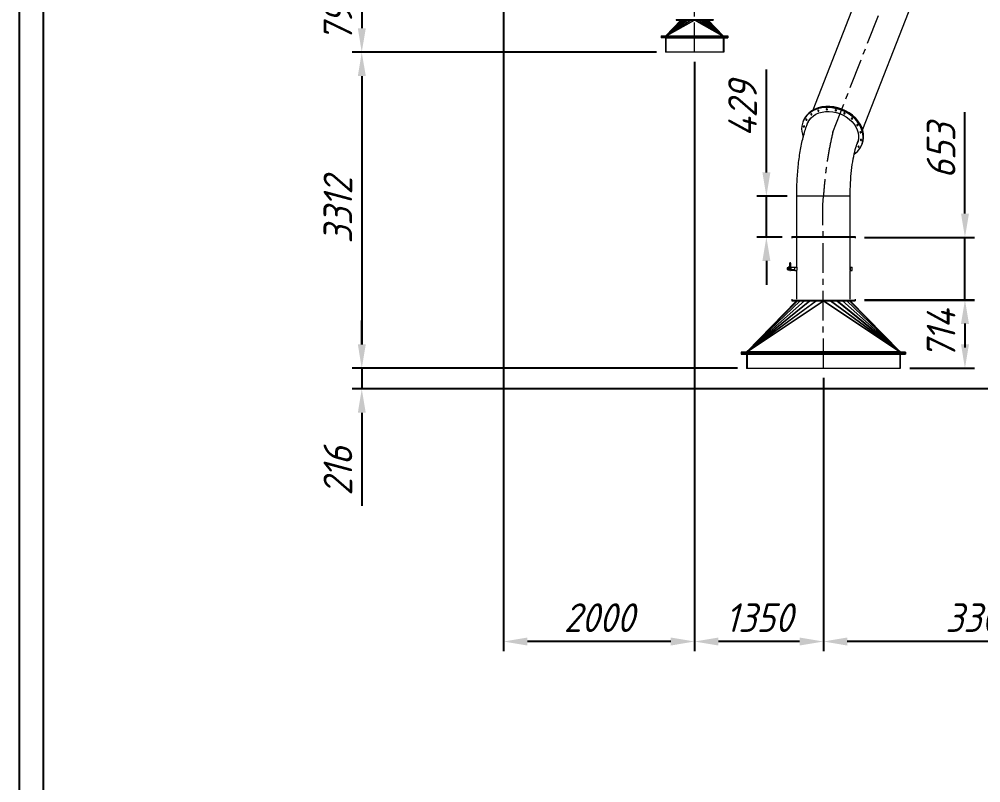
# Model space of a CAD drawing. Header units: inches. Extents: x -350577 to -266477, y -437959 to -377535.
# Drawn here: x -350577 to -340508, y -403265 to -395266 of the extents above; entities that cross this region are included whole.
import ezdxf

# ---------------------------------------------------------------- set-up
doc = ezdxf.new("R2010")
doc.units = ezdxf.units.IN
doc.header["$MEASUREMENT"] = 0
doc.linetypes.add('CENTER', pattern=[2, 1.25, -0.25, 0.25, -0.25])
doc.layers.add('CENTER       (itatec)', color=4, linetype='CENTER', lineweight=9)
doc.layers.add('ORGINAL (itatec)', color=3, linetype='Continuous', lineweight=9)
doc.styles.add('Geniso', font='geniso.shx', dxfattribs={"oblique": 15})
doc.dimstyles.new('scale 1b100', dxfattribs={"dimscale": 100, "dimtxt": 3, "dimasz": 2.5, "dimexe": 1, "dimexo": 1, "dimgap": 1, "dimtad": 1, "dimdec": 0, "dimzin": 0, "dimdsep": 46, "dimtxsty": 'Geniso', "dimcen": 0, "dimclrd": 1, "dimclre": 1, "dimclrt": 7, "dimadec": 0, "dimazin": 0, "dimtfac": 1, "dimtdec": 0, "dimtmove": 0, "dimatfit": 3, "dimfxl": 0.75, "dimtolj": 1, "dimtzin": 0, "dimarcsym": 0})

# ---------------------------------------------------------------- blocks, each defined once
blk = doc.blocks.new('*D23')
at = {"layer": 'Defpoints', "color": 0, "transparency": 16777216}
for p in [(-342156, -398923), (-338855, -399139), (-342156, -401785)]:
    blk.add_point(p, dxfattribs=at)
at = {"layer": 'ORGINAL (itatec)', "color": 1, "lineweight": -2, "transparency": 16777216}
for p, q in [((-342156, -399023), (-342156, -401885)), ((-338855, -399239), (-338855, -401885)), ((-339105, -401785), (-341906, -401785))]:
    blk.add_line(p, q, dxfattribs=at)
at = {"layer": 'ORGINAL (itatec)', "color": 1, "transparency": 16777216}
for points in [[(-341906, -401743), (-341906, -401827), (-342156, -401785)], [(-339105, -401743), (-339105, -401827), (-338855, -401785)]]:
    blk.add_solid(points, dxfattribs=at)
at = {"layer": 'ORGINAL (itatec)', "color": 7, "transparency": 16777216, "insert": (-340505, -401535), "char_height": 300, "attachment_point": 5, "style": 'Geniso'}
blk.add_mtext('\\A1;3300', dxfattribs=at)
blk = doc.blocks.new('*D24')
at = {"layer": 'Defpoints', "color": 0, "transparency": 16777216}
for p in [(-343505, -395611), (-342156, -398923), (-343505, -401785)]:
    blk.add_point(p, dxfattribs=at)
at = {"layer": 'ORGINAL (itatec)', "color": 1, "lineweight": -2, "transparency": 16777216}
for p, q in [((-343505, -395711), (-343505, -401885)), ((-342156, -399023), (-342156, -401885)), ((-342406, -401785), (-343255, -401785))]:
    blk.add_line(p, q, dxfattribs=at)
at = {"layer": 'ORGINAL (itatec)', "color": 1, "transparency": 16777216}
for points in [[(-343255, -401743), (-343255, -401827), (-343505, -401785)], [(-342406, -401743), (-342406, -401827), (-342156, -401785)]]:
    blk.add_solid(points, dxfattribs=at)
at = {"layer": 'ORGINAL (itatec)', "color": 7, "transparency": 16777216, "insert": (-342830, -401535), "char_height": 300, "attachment_point": 5, "style": 'Geniso'}
blk.add_mtext('\\A1;1350', dxfattribs=at)
blk = doc.blocks.new('*D25')
at = {"layer": 'Defpoints', "color": 0, "transparency": 16777216}
for p in [(-345505, -394817), (-343505, -395611), (-345505, -401785)]:
    blk.add_point(p, dxfattribs=at)
at = {"layer": 'ORGINAL (itatec)', "color": 1, "lineweight": -2, "transparency": 16777216}
for p, q in [((-345505, -394917), (-345505, -401885)), ((-343505, -395711), (-343505, -401885)), ((-343755, -401785), (-345255, -401785))]:
    blk.add_line(p, q, dxfattribs=at)
at = {"layer": 'ORGINAL (itatec)', "color": 1, "transparency": 16777216}
for points in [[(-345255, -401743), (-345255, -401827), (-345505, -401785)], [(-343755, -401743), (-343755, -401827), (-343505, -401785)]]:
    blk.add_solid(points, dxfattribs=at)
at = {"layer": 'ORGINAL (itatec)', "color": 7, "transparency": 16777216, "insert": (-344505, -401535), "char_height": 300, "attachment_point": 5, "style": 'Geniso'}
blk.add_mtext('\\A1;2000', dxfattribs=at)
blk = doc.blocks.new('*D26')
at = {"layer": 'Defpoints', "color": 0, "transparency": 16777216}
for p in [(-345855, -394817), (-346990, -395611), (-343805, -395611)]:
    blk.add_point(p, dxfattribs=at)
at = {"layer": 'ORGINAL (itatec)', "color": 1, "lineweight": -2, "transparency": 16777216}
for p, q in [((-345955, -394817), (-347090, -394817)), ((-346990, -395067), (-346990, -395361)), ((-343905, -395611), (-347090, -395611))]:
    blk.add_line(p, q, dxfattribs=at)
at = {"layer": 'ORGINAL (itatec)', "color": 1, "transparency": 16777216}
for points in [[(-347031, -395067), (-346948, -395067), (-346990, -394817)], [(-347031, -395361), (-346948, -395361), (-346990, -395611)]]:
    blk.add_solid(points, dxfattribs=at)
at = {"layer": 'ORGINAL (itatec)', "color": 7, "transparency": 16777216, "insert": (-347240, -395214), "char_height": 300, "attachment_point": 5, "rotation": 90, "style": 'Geniso'}
blk.add_mtext('\\A1;795', dxfattribs=at)
blk = doc.blocks.new('*D27')
at = {"layer": 'Defpoints', "color": 0, "transparency": 16777216}
for p in [(-343810, -395611), (-346990, -398923), (-342956, -398923)]:
    blk.add_point(p, dxfattribs=at)
at = {"layer": 'ORGINAL (itatec)', "color": 1, "lineweight": -2, "transparency": 16777216}
for p, q in [((-343910, -395611), (-347090, -395611)), ((-346990, -395861), (-346990, -398673)), ((-343056, -398923), (-347090, -398923))]:
    blk.add_line(p, q, dxfattribs=at)
at = {"layer": 'ORGINAL (itatec)', "color": 1, "transparency": 16777216}
for points in [[(-347031, -395861), (-346948, -395861), (-346990, -395611)], [(-347031, -398673), (-346948, -398673), (-346990, -398923)]]:
    blk.add_solid(points, dxfattribs=at)
at = {"layer": 'ORGINAL (itatec)', "color": 7, "transparency": 16777216, "insert": (-347240, -397267), "char_height": 300, "attachment_point": 5, "rotation": 90, "style": 'Geniso'}
blk.add_mtext('\\A1;3312', dxfattribs=at)
blk = doc.blocks.new('*D28')
at = {"layer": 'Defpoints', "color": 0, "transparency": 16777216}
for p in [(-342956, -398923), (-346990, -399139), (-339260, -399139)]:
    blk.add_point(p, dxfattribs=at)
at = {"layer": 'ORGINAL (itatec)', "color": 1, "lineweight": -2, "transparency": 16777216}
for p, q in [((-346990, -398673), (-346990, -398423)), ((-343056, -398923), (-347090, -398923)), ((-346990, -398923), (-346990, -399139)), ((-339360, -399139), (-347090, -399139)), ((-346990, -399389), (-346990, -400362))]:
    blk.add_line(p, q, dxfattribs=at)
at = {"layer": 'ORGINAL (itatec)', "color": 1, "transparency": 16777216}
for points in [[(-347031, -398673), (-346948, -398673), (-346990, -398923)], [(-347031, -399389), (-346948, -399389), (-346990, -399139)]]:
    blk.add_solid(points, dxfattribs=at)
at = {"layer": 'ORGINAL (itatec)', "color": 7, "transparency": 16777216, "insert": (-347240, -400000), "char_height": 300, "attachment_point": 5, "rotation": 90, "style": 'Geniso'}
blk.add_mtext('\\A1;216', dxfattribs=at)
blk = doc.blocks.new('*D67')
at = {"layer": 'Defpoints', "color": 0, "transparency": 16777216}
for p in [(-341825, -398209), (-341351, -398923), (-340674, -398923)]:
    blk.add_point(p, dxfattribs=at)
at = {"layer": 'ORGINAL (itatec)', "color": 1, "lineweight": -2, "transparency": 16777216}
for p, q in [((-341725, -398209), (-340574, -398209)), ((-340674, -398459), (-340674, -398673)), ((-341251, -398923), (-340574, -398923))]:
    blk.add_line(p, q, dxfattribs=at)
at = {"layer": 'ORGINAL (itatec)', "color": 1, "transparency": 16777216}
for points in [[(-340715, -398459), (-340632, -398459), (-340674, -398209)], [(-340715, -398673), (-340632, -398673), (-340674, -398923)]]:
    blk.add_solid(points, dxfattribs=at)
at = {"layer": 'ORGINAL (itatec)', "color": 7, "transparency": 16777216, "insert": (-340924, -398566), "char_height": 300, "attachment_point": 5, "rotation": 90, "style": 'Geniso'}
blk.add_mtext('\\A1;714', dxfattribs=at)
blk = doc.blocks.new('*D68')
at = {"layer": 'Defpoints', "color": 0, "transparency": 16777216}
for p in [(-341825, -397552), (-340674, -397552), (-341825, -398205)]:
    blk.add_point(p, dxfattribs=at)
at = {"layer": 'ORGINAL (itatec)', "color": 1, "lineweight": -2, "transparency": 16777216}
for p, q in [((-340674, -397302), (-340674, -396240)), ((-341725, -397552), (-340574, -397552)), ((-340674, -398205), (-340674, -397552)), ((-341725, -398205), (-340574, -398205)), ((-340674, -398455), (-340674, -398705))]:
    blk.add_line(p, q, dxfattribs=at)
at = {"layer": 'ORGINAL (itatec)', "color": 1, "transparency": 16777216}
for points in [[(-340715, -397302), (-340632, -397302), (-340674, -397552)], [(-340715, -398455), (-340632, -398455), (-340674, -398205)]]:
    blk.add_solid(points, dxfattribs=at)
at = {"layer": 'ORGINAL (itatec)', "color": 7, "transparency": 16777216, "insert": (-340924, -396646), "char_height": 300, "attachment_point": 5, "rotation": 90, "style": 'Geniso'}
blk.add_mtext('\\A1;653', dxfattribs=at)
blk = doc.blocks.new('*D69')
at = {"layer": 'Defpoints', "color": 0, "transparency": 16777216}
for p in [(-342753, -397120), (-342436, -397120), (-342487, -397548)]:
    blk.add_point(p, dxfattribs=at)
at = {"layer": 'ORGINAL (itatec)', "color": 1, "lineweight": -2, "transparency": 16777216}
for p, q in [((-342753, -396870), (-342753, -395792)), ((-342536, -397120), (-342853, -397120)), ((-342753, -397548), (-342753, -397120)), ((-342587, -397548), (-342853, -397548)), ((-342753, -397798), (-342753, -398048))]:
    blk.add_line(p, q, dxfattribs=at)
at = {"layer": 'ORGINAL (itatec)', "color": 1, "transparency": 16777216}
for points in [[(-342795, -396870), (-342711, -396870), (-342753, -397120)], [(-342795, -397798), (-342711, -397798), (-342753, -397548)]]:
    blk.add_solid(points, dxfattribs=at)
at = {"layer": 'ORGINAL (itatec)', "color": 7, "transparency": 16777216, "insert": (-343003, -396206), "char_height": 300, "attachment_point": 5, "rotation": 90, "style": 'Geniso'}
blk.add_mtext('\\A1;429', dxfattribs=at)

msp = doc.modelspace()

# ---------------------------------------------------------------- linework, layer by layer
for points in [[(-350576.7, -436934.7), (-266476.7, -436934.7), (-266476.7, -377534.7), (-350576.7, -377534.7)], [(-350326.7, -436684.7), (-266726.7, -436684.7), (-266726.7, -377784.7), (-350326.7, -377784.7)]]:
    msp.add_lwpolyline(points, close=True)
at = {"layer": 'CENTER       (itatec)', "ltscale": 250}
for points in [[(-342155.6, -398923.5), (-342161.2, -397209.9), (-342155.6, -397119.9, -0.0419337), (-342056.9, -396448), (-339934.4, -390997.8, -0.1729715), (-339542.9, -390545.9), (-333501.9, -386224.2, 0.0528131), (-332875.2, -385667.4), (-332389.1, -384966.5), (-331896.3, -384415.9)], [(-343505.2, -395611.1), (-343505.2, -394904.9, 0.1800359), (-343613.9, -394612.8), (-344403.9, -393764.1, -0.2768517), (-344478.1, -393415.2, -0.7971532), (-344478.1, -393415.2), (-343838.5, -392284)]]:
    msp.add_lwpolyline(points, format="xyb", dxfattribs=at)
at = {"layer": 'ORGINAL (itatec)', "extrusion": (0, 1, 0)}
for p, q in [((-341271.6, -393659.6), (-342267.9, -396218.1)), ((-340749.8, -393862.8), (-341746.1, -396421.3)), ((-343648, -395275.6), (-343804.5, -395441.1)), ((-343804.4, -395441.1), (-343643.3, -395275.6)), ((-343643, -395275.6), (-343804.1, -395441.1)), ((-343803.8, -395441.1), (-343629.3, -395275.6)), ((-343628.9, -395275.6), (-343803.4, -395441.1)), ((-343802.9, -395441.1), (-343607.1, -395275.6)), ((-343606.5, -395275.6), (-343802.4, -395441.1)), ((-343801.7, -395441.1), (-343578.1, -395275.6)), ((-343577.2, -395275.6), (-343800.9, -395441.1)), ((-343800, -395441.1), (-343544, -395275.6)), ((-343542.4, -395275.6), (-343798.4, -395441.1)), ((-343797.5, -395441.1), (-343506.7, -395275.6)), ((-343505.2, -395275.6), (-343796, -395441.1)), ((-343698.7, -395267.6), (-343311.7, -395267.6)), ((-343698.7, -395267.6), (-343698.7, -395275.6)), ((-343698.7, -395275.6), (-343311.7, -395275.6)), ((-343505.6, -395275.8), (-343505.6, -395275.6)), ((-343214.5, -395441.1), (-343505.2, -395275.6)), ((-343504.9, -395275.8), (-343504.8, -395275.6)), ((-343213, -395441.1), (-343503.7, -395275.6)), ((-343468, -395275.6), (-343212, -395441.1)), ((-343210.4, -395441.1), (-343466.4, -395275.6)), ((-343433.2, -395275.6), (-343209.6, -395441.1)), ((-343208.8, -395441.1), (-343432.4, -395275.6)), ((-343403.9, -395275.6), (-343208.1, -395441.1)), ((-343207.6, -395441.1), (-343403.4, -395275.6)), ((-343381.6, -395275.6), (-343207.1, -395441.1)), ((-343206.7, -395441.1), (-343381.2, -395275.6)), ((-343367.5, -395275.6), (-343206.4, -395441.1)), ((-343206.1, -395441.1), (-343367.2, -395275.6)), ((-343362.5, -395275.6), (-343206, -395441.1)), ((-343311.7, -395267.6), (-343311.7, -395275.6)), ((-343855.2, -395441.1), (-343855.2, -395449.1)), ((-343855.2, -395441.1), (-343155.2, -395441.1)), ((-343155.2, -395449.1), (-343855.2, -395449.1)), ((-343805.2, -395453.1), (-343855.2, -395453.1)), ((-343855.2, -395453.1), (-343855.2, -395461.1)), ((-343805.2, -395461.1), (-343855.2, -395461.1)), ((-343810.2, -395461.1), (-343810.2, -395611.1)), ((-343810.2, -395461.1), (-343805.2, -395461.1)), ((-343805.2, -395453.1), (-343805.2, -395461.1)), ((-343205.2, -395453.1), (-343805.2, -395453.1)), ((-343805.2, -395461.1), (-343805.2, -395611.1)), ((-343805.2, -395461.1), (-343205.2, -395461.1)), ((-343804.5, -395441.1), (-343794.9, -395430.9)), ((-343205.9, -395441.1), (-343215.6, -395430.9)), ((-343205.2, -395453.1), (-343155.2, -395453.1)), ((-343205.2, -395453.1), (-343205.2, -395461.1)), ((-343205.2, -395461.1), (-343155.2, -395461.1)), ((-343205.2, -395461.1), (-343200.2, -395461.1)), ((-343205.2, -395461.1), (-343205.2, -395611.1)), ((-343200.2, -395461.1), (-343200.2, -395611.1)), ((-343155.2, -395441.1), (-343155.2, -395449.1)), ((-343155.2, -395453.1), (-343155.2, -395461.1)), ((-343805.2, -395611.1), (-343810.2, -395611.1)), ((-343205.2, -395611.1), (-343805.2, -395611.1)), ((-343200.2, -395611.1), (-343205.2, -395611.1)), ((-342368.1, -396334.9), (-342369.9, -396339.5)), ((-342365.4, -396327.9), (-342367.2, -396332.5)), ((-342315.7, -396340.8), (-342318.7, -396348.7)), ((-341793.8, -396544), (-341796.9, -396551.9)), ((-341751.2, -396575.1), (-341753, -396579.7)), ((-341748.5, -396568.1), (-341750.3, -396572.7)), ((-341886.8, -397119.5), (-342435.6, -397119.5)), ((-342435.6, -397540.5), (-342435.6, -397119.5)), ((-341875.6, -397119.9), (-342435.6, -397119.9)), ((-341875.6, -397540.5), (-341875.6, -397119.9)), ((-342486.6, -397540.5), (-341824.6, -397540.5)), ((-342486.6, -397540.5), (-342486.6, -397548.5)), ((-342486.6, -397548.5), (-341824.6, -397548.5)), ((-342486.6, -397552.5), (-342486.6, -397560.5)), ((-342435.6, -397861.5), (-342435.6, -397560.5)), ((-341875.6, -397861.5), (-341875.6, -397560.5)), ((-341824.6, -397540.5), (-341824.6, -397548.5)), ((-341824.6, -397552.5), (-341824.6, -397560.5)), ((-342535.6, -397869.8), (-342534.8, -397869)), ((-342535.6, -397869.8), (-342535.6, -397888.2)), ((-342535.6, -397888.2), (-342534.8, -397889)), ((-342534.8, -397869), (-342534.8, -397889)), ((-342534, -397869), (-342534.8, -397869)), ((-342534, -397889), (-342534.8, -397889)), ((-342534, -397869), (-342534, -397889)), ((-342533.2, -397869.8), (-342534, -397869)), ((-342533.2, -397888.2), (-342534, -397889)), ((-342533.2, -397888.2), (-342533.2, -397869.8)), ((-342532.4, -397869.8), (-342533.2, -397869.8)), ((-342532.4, -397888.2), (-342533.2, -397888.2)), ((-342532.4, -397869.8), (-342531.6, -397869)), ((-342532.4, -397869.8), (-342532.4, -397888.2)), ((-342532.4, -397888.2), (-342531.6, -397889)), ((-342531.6, -397869), (-342531.6, -397889)), ((-342530.8, -397869), (-342531.6, -397869)), ((-342530.8, -397889), (-342531.6, -397889)), ((-342530.8, -397869), (-342530.8, -397889)), ((-342530, -397869.8), (-342530.8, -397869)), ((-342530, -397888.2), (-342530.8, -397889)), ((-342530, -397888.2), (-342530, -397869.8)), ((-342529.3, -397869.8), (-342530, -397869.8)), ((-342529.3, -397888.2), (-342530, -397888.2)), ((-342529.3, -397869.8), (-342528.5, -397869)), ((-342529.3, -397869.8), (-342529.3, -397888.2)), ((-342529.3, -397888.2), (-342528.5, -397889)), ((-342528.5, -397869), (-342528.5, -397889)), ((-342527.7, -397869), (-342528.5, -397869)), ((-342527.7, -397889), (-342528.5, -397889)), ((-342527.7, -397869), (-342527.7, -397889)), ((-342526.9, -397869.7), (-342527.7, -397869)), ((-342526.9, -397888.3), (-342527.7, -397889)), ((-342526.9, -397866.4), (-342526.9, -397891.6)), ((-342526.3, -397863.9), (-342526.3, -397863.6)), ((-342526.3, -397863.6), (-342526.3, -397863.9)), ((-342526.3, -397863.6), (-342526.3, -397863.6)), ((-342526.3, -397863.9), (-342526.3, -397863.9)), ((-342526.3, -397873.9), (-342526.3, -397869)), ((-342526.3, -397869), (-342526.3, -397869)), ((-342526.3, -397869), (-342526.3, -397873.9)), ((-342526.3, -397873.9), (-342526.3, -397873.9)), ((-342526.3, -397889), (-342526.3, -397884.1)), ((-342526.3, -397884.1), (-342526.3, -397884.1)), ((-342526.3, -397884.1), (-342526.3, -397889)), ((-342526.3, -397889), (-342526.3, -397889)), ((-342526.3, -397894.4), (-342526.3, -397894.1)), ((-342526.3, -397894.1), (-342526.3, -397894.1)), ((-342526.3, -397894.1), (-342526.3, -397894.4)), ((-342526.3, -397894.4), (-342526.3, -397894.4)), ((-342525.5, -397862.3), (-342525.5, -397862.3)), ((-342515.5, -397862.3), (-342525.5, -397862.3)), ((-342525.5, -397870.6), (-342525.5, -397870.6)), ((-342525.5, -397870.6), (-342525.5, -397870.6)), ((-342515.5, -397870.6), (-342525.5, -397870.6)), ((-342525.5, -397887.4), (-342525.5, -397887.4)), ((-342525.5, -397887.4), (-342525.5, -397887.4)), ((-342515.5, -397887.4), (-342525.5, -397887.4)), ((-342525.5, -397895.7), (-342525.5, -397895.7)), ((-342515.5, -397895.7), (-342525.5, -397895.7)), ((-342515.5, -397862.3), (-342515.5, -397862.3)), ((-342515.5, -397870.6), (-342515.5, -397870.6)), ((-342515.5, -397870.6), (-342515.5, -397870.6)), ((-342515.5, -397887.4), (-342515.5, -397887.4)), ((-342515.5, -397887.4), (-342515.5, -397887.4)), ((-342515.5, -397895.7), (-342515.5, -397895.7)), ((-342514.1, -397891.6), (-342514.1, -397866.4)), ((-342513.4, -397869.8), (-342514.1, -397869.8)), ((-342513.4, -397888.2), (-342514.1, -397888.2)), ((-342513.4, -397869.8), (-342512.6, -397869)), ((-342513.4, -397869.8), (-342513.4, -397888.2)), ((-342513.4, -397888.2), (-342512.6, -397889)), ((-342512.6, -397869), (-342512.6, -397889)), ((-342511.8, -397869), (-342512.6, -397869)), ((-342511.8, -397889), (-342512.6, -397889)), ((-342512.3, -397869), (-342512.3, -397864)), ((-342512.3, -397864), (-342507.6, -397864)), ((-342512.3, -397894), (-342512.3, -397889)), ((-342507.3, -397894), (-342512.3, -397894)), ((-342511.8, -397869), (-342511.8, -397889)), ((-342511, -397869.8), (-342511.8, -397869)), ((-342511, -397888.2), (-342511.8, -397889)), ((-342511, -397888.2), (-342511, -397869.8)), ((-342510.2, -397869.8), (-342511, -397869.8)), ((-342510.2, -397888.2), (-342511, -397888.2)), ((-342510.2, -397869.8), (-342509.4, -397869)), ((-342510.2, -397869.8), (-342510.2, -397888.2)), ((-342510.2, -397888.2), (-342509.4, -397889)), ((-342509.4, -397869), (-342509.4, -397889)), ((-342508.6, -397869), (-342509.4, -397869)), ((-342508.6, -397889), (-342509.4, -397889)), ((-342508.6, -397869), (-342508.6, -397889)), ((-342507.9, -397869.8), (-342508.6, -397869)), ((-342507.9, -397888.2), (-342508.6, -397889)), ((-342507.9, -397888.2), (-342507.9, -397869.8)), ((-342507.3, -397869.8), (-342507.9, -397869.8)), ((-342507.3, -397888.2), (-342507.9, -397888.2)), ((-342507.3, -397834), (-342507.6, -397834)), ((-342507.6, -397839), (-342507.6, -397834)), ((-342507.3, -397839), (-342507.6, -397839)), ((-342507.3, -397839.9), (-342507.6, -397839.9)), ((-342507.6, -397841.5), (-342507.6, -397839.9)), ((-342507.6, -397841.5), (-342507.6, -397846.3)), ((-342507.3, -397841.5), (-342507.6, -397841.5)), ((-342507.6, -397846.3), (-342507.6, -397850.4)), ((-342507.3, -397846.3), (-342507.6, -397846.3)), ((-342507.6, -397850.4), (-342507.6, -397850.5)), ((-342507.6, -397850.5), (-342507.6, -397852.2)), ((-342507.3, -397850.5), (-342507.6, -397850.5)), ((-342507.3, -397852.2), (-342507.6, -397852.2)), ((-342507.6, -397852.2), (-342507.6, -397852.3)), ((-342507.3, -397852.3), (-342507.6, -397852.3)), ((-342507.3, -397856.3), (-342507.6, -397856.3)), ((-342507.6, -397858.5), (-342507.6, -397856.3)), ((-342507.6, -397858.5), (-342507.6, -397861.7)), ((-342507.3, -397858.5), (-342507.6, -397858.5)), ((-342507.6, -397861.7), (-342507.6, -397862.3)), ((-342507.3, -397861.7), (-342507.6, -397861.7)), ((-342507.6, -397862.3), (-342507.6, -397864.6)), ((-342507.3, -397862.3), (-342507.6, -397862.3)), ((-342507.6, -397865.3), (-342507.6, -397864.6)), ((-342507.3, -397865.3), (-342507.6, -397865.3)), ((-342507.3, -397816), (-342507.3, -397821)), ((-342507.3, -397816), (-342499.3, -397816)), ((-342507.3, -397854), (-342507.3, -397821)), ((-342507.3, -397854), (-342507.3, -397859)), ((-342507.3, -397859), (-342507.3, -397899)), ((-342507.3, -397859), (-342499.3, -397859)), ((-342507.3, -397865.3), (-342507.3, -397869.8)), ((-342507.3, -397888.2), (-342507.3, -397894)), ((-342507.3, -397894), (-342507.3, -397894)), ((-342507.3, -397899), (-342499.3, -397899)), ((-342499.3, -397821), (-342499.3, -397816)), ((-342499.3, -397821), (-342499.3, -397854)), ((-342499.3, -397854), (-342499.3, -397859)), ((-342499.3, -397899), (-342499.3, -397859)), ((-342491.9, -397864), (-342499.3, -397864)), ((-342499.1, -397869), (-342499.3, -397869)), ((-342499.1, -397889), (-342499.3, -397889)), ((-342491.9, -397894), (-342499.3, -397894)), ((-342499.1, -397869), (-342499.1, -397889)), ((-342498.6, -397869.5), (-342499.1, -397869)), ((-342498.6, -397888.5), (-342499.1, -397889)), ((-342498.6, -397866.5), (-342498.6, -397879)), ((-342455.5, -397866.5), (-342498.6, -397866.5)), ((-342498.6, -397879), (-342498.6, -397891.5)), ((-342455.5, -397891.5), (-342498.6, -397891.5)), ((-342491.9, -397864), (-342455.5, -397864)), ((-342491.9, -397894), (-342455.5, -397894)), ((-342455.5, -397896.5), (-342455.5, -397861.5)), ((-342455.5, -397861.5), (-342435.6, -397861.5)), ((-342455.5, -397896.5), (-342435.6, -397896.5)), ((-342435.6, -398197.5), (-342435.6, -397896.5)), ((-342435.5, -397863.1), (-342435.5, -397894.9)), ((-341875.6, -397861.5), (-341875.6, -397896.5)), ((-341875.6, -397861.5), (-341855.6, -397861.5)), ((-341875.6, -397896.5), (-341855.6, -397896.5)), ((-341875.6, -398197.5), (-341875.6, -397896.5)), ((-341855.6, -397896.5), (-341855.6, -397861.5)), ((-342486.6, -398197.5), (-342486.6, -398205.5)), ((-341824.6, -398197.5), (-341824.6, -398205.5)), ((-342959, -398749.8), (-342427.3, -398217.5)), ((-342436.7, -398217.5), (-342959, -398749.8)), ((-342958.6, -398749.6), (-342399.6, -398217.5)), ((-342427.1, -398217.5), (-342958.6, -398749.6)), ((-342958.1, -398749.6), (-342355.5, -398217.5)), ((-342399.2, -398217.5), (-342958.1, -398749.6)), ((-342957.6, -398749.7), (-342297.9, -398217.5)), ((-342354.9, -398217.5), (-342957.6, -398749.7)), ((-342957, -398750.1), (-342230.5, -398217.5)), ((-342296.9, -398217.5), (-342957, -398750.1)), ((-342956.2, -398750.9), (-342157.2, -398217.5)), ((-342228.6, -398217.5), (-342956.2, -398750.9)), ((-342955.6, -398751.6), (-342155.6, -398217.5)), ((-342486.6, -398209.5), (-342155.6, -398209.5)), ((-342486.6, -398209.5), (-342486.6, -398217.5)), ((-342486.6, -398217.5), (-342155.6, -398217.5)), ((-342156, -398217.7), (-342156.1, -398217.5)), ((-342155.6, -398209.5), (-341824.6, -398209.5)), ((-342155.6, -398217.5), (-341824.6, -398217.5)), ((-342155.6, -398217.5), (-341355.6, -398751.6)), ((-342155.3, -398217.7), (-342155.2, -398217.5)), ((-341355.1, -398750.9), (-342154.1, -398217.5)), ((-342082.7, -398217.5), (-341355.1, -398750.9)), ((-341354.2, -398750.1), (-342080.8, -398217.5)), ((-342014.4, -398217.5), (-341354.2, -398750.1)), ((-341353.6, -398749.7), (-342013.4, -398217.5)), ((-341956.4, -398217.5), (-341353.6, -398749.7)), ((-341353.2, -398749.6), (-341955.8, -398217.5)), ((-341912.1, -398217.5), (-341353.2, -398749.6)), ((-341352.7, -398749.6), (-341911.7, -398217.5)), ((-341884.2, -398217.5), (-341352.7, -398749.6)), ((-341352.3, -398749.8), (-341883.9, -398217.5)), ((-341874.6, -398217.5), (-341352.3, -398749.8)), ((-341824.6, -398209.5), (-341824.6, -398217.5)), ((-341295.6, -398753.5), (-343015.6, -398753.5)), ((-343015.6, -398753.5), (-343015.6, -398761.5)), ((-343015.6, -398761.5), (-341295.6, -398761.5)), ((-341295.6, -398765.5), (-343015.6, -398765.5)), ((-343015.6, -398765.5), (-343015.6, -398773.5)), ((-343015.6, -398773.5), (-341295.6, -398773.5)), ((-342960.6, -398773.5), (-342960.6, -398923.5)), ((-342945.7, -398736.3), (-342959.2, -398750)), ((-342955.6, -398753.5), (-342959.2, -398750)), ((-342955.6, -398753.5), (-342959, -398749.8)), ((-342955.6, -398753.5), (-342958.6, -398749.6)), ((-342955.6, -398753.5), (-342958.1, -398749.6)), ((-342955.6, -398753.5), (-342957.6, -398749.7)), ((-342955.6, -398753.5), (-342957, -398750.1)), ((-342955.6, -398753.5), (-342956.2, -398750.9)), ((-342955.6, -398753.5), (-342955.6, -398751.6)), ((-341355.6, -398751.6), (-342955.6, -398751.6)), ((-342955.6, -398773.5), (-342955.6, -398923.5)), ((-341365.5, -398736.3), (-341352.1, -398750)), ((-341355.6, -398753.5), (-341352.7, -398749.6)), ((-341355.6, -398753.5), (-341353.2, -398749.6)), ((-341355.6, -398753.5), (-341353.6, -398749.7)), ((-341355.6, -398753.5), (-341352.3, -398749.8)), ((-341355.6, -398753.5), (-341352.1, -398750)), ((-341355.6, -398753.5), (-341354.2, -398750.1)), ((-341355.6, -398753.5), (-341355.1, -398750.9)), ((-341355.6, -398753.5), (-341355.6, -398751.6)), ((-341355.6, -398773.5), (-341355.6, -398923.5)), ((-341350.6, -398773.5), (-341350.6, -398923.5)), ((-341295.6, -398753.5), (-341295.6, -398761.5)), ((-341295.6, -398765.5), (-341295.6, -398773.5)), ((-342955.6, -398923.5), (-342960.6, -398923.5)), ((-341355.6, -398923.5), (-342955.6, -398923.5)), ((-341350.6, -398923.5), (-341355.6, -398923.5))]:
    msp.add_line(p, q, dxfattribs=at)
at = {"layer": 'ORGINAL (itatec)', "extrusion": (0, 0, -1)}
for centre, start, end in [((342520.1, -397866.4), 0, 24.24114), ((342520.1, -397891.6), 335.75886, 0), ((342520.1, -397866.4), 24.24114, 37.89068), ((342520.1, -397891.6), 322.10932, 335.75886), ((342520.9, -397866.4), 142.10932, 180), ((342520.9, -397891.6), 180, 217.89068)]:
    msp.add_arc(centre, 6.82, start, end, dxfattribs=at)
at = {"layer": 'ORGINAL (itatec)'}
for centre, major_axis, start_param, end_param in [((-342061.5, -396459.6), (308.4, -120.1), -0.4932283, 3.3211504), ((-342059.6, -396455), (308.4, -120.1), 0, 3.1415927), ((-342058.7, -396452.6), (308.4, -120.1), -0.0048556, 3.1464483), ((-342056.9, -396448), (308.4, -120.1), 0, 3.1415927), ((-342280.8, -396256.9), (6.52, -2.54), -2.6644948, -0.4770978), ((-342207.1, -396219.2), (6.52, -2.54), -2.6644948, -0.4770978), ((-342119, -396204.6), (6.52, -2.54), -2.6644948, -0.4770978), ((-342025.1, -396214.5), (6.52, -2.54), -2.6644948, -0.4770978), ((-341934.6, -396247.9), (6.52, -2.54), -2.6644948, -0.4770978), ((-342061.5, -396459.6), (-308.4, 120.1), 0.1795578, 0.6163837), ((-342358.1, -396384.8), (6.52, -2.54), -2.6644948, -0.4770978), ((-342332.8, -396314), (6.52, -2.54), -2.6644948, -0.4770978), ((-342057.8, -396450.3), (-260.9, 101.6), -0.0549809, 0.017221), ((-341856.3, -396301.6), (6.52, -2.54), -2.6644948, -0.4770978), ((-341797.9, -396370.3), (6.52, -2.54), -2.6644948, -0.4770978), ((-342354.1, -396462.6), (6.52, -2.54), -2.6644948, -1.9041577), ((-341765.1, -396447.3), (6.52, -2.54), -2.6644948, -0.4770978), ((-342057.8, -396450.3), (260.9, -101.6), -0.017221, 0.0549809), ((-341761.2, -396525.1), (6.52, -2.54), -2.6644948, -0.4770978), ((-341786.5, -396596), (6.52, -2.54), -2.6644948, -0.4770978)]:
    msp.add_ellipse(centre, major_axis=major_axis, ratio=0.779496, start_param=start_param, end_param=end_param, dxfattribs=at)
at = {"layer": 'ORGINAL (itatec)', "extrusion": (0, 0, -1)}
for centre, major_axis, start_param, end_param in [((-342061.5, -396459.6), (-261.8, 102), -0.0949095, 3.2108695), ((-342282.6, -396261.6), (-6.52, 2.54), -3.3211504, 2.9620349), ((-342279.9, -396254.6), (-6.52, 2.54), -2.3817539, -0.7598387), ((-342209, -396223.9), (-6.52, 2.54), -3.3211504, 2.9620349), ((-342206.2, -396216.9), (-6.52, 2.54), -2.3817539, -0.7598387), ((-342120.9, -396209.3), (-6.52, 2.54), -3.3211504, 2.9620349), ((-342118.1, -396202.3), (-6.52, 2.54), -2.3817539, -0.7598387), ((-342026.9, -396219.2), (-6.52, 2.54), -3.3211504, 2.9620349), ((-342024.2, -396212.2), (-6.52, 2.54), -2.3817539, -0.7598387), ((-341936.4, -396252.6), (-6.52, 2.54), -3.3211504, 2.9620349), ((-341933.7, -396245.6), (-6.52, 2.54), -2.3817539, -0.7598387), ((-342359.9, -396389.5), (-6.52, 2.54), -3.3211504, 2.9620349), ((-342357.2, -396382.5), (-6.52, 2.54), -2.3817539, -0.7598387), ((-342334.6, -396318.6), (-6.52, 2.54), -3.3211504, 2.9620349), ((-342331.9, -396311.6), (-6.52, 2.54), -2.3817539, -0.7598387), ((-342059.6, -396455), (-261.8, 102), -0.0903713, -0.0114395), ((-342058.7, -396452.6), (-261.8, 102), -0.0885896, -0.0171597), ((-342056.9, -396448), (-261.8, 102), -0.0859957, -0.028602), ((-342060.6, -396457.3), (-260.9, 101.6), 0, 0.3108978), ((-342057.8, -396450.3), (-260.9, 101.6), -0.017221, 0.0549809), ((-341858.1, -396306.3), (-6.52, 2.54), -3.3211504, 2.9620349), ((-341855.4, -396299.3), (-6.52, 2.54), -2.3817539, -0.7598387), ((-341799.7, -396375), (-6.52, 2.54), -3.3211504, 2.9620349), ((-341797, -396368), (-6.52, 2.54), -2.3817539, -0.7598387), ((-342356, -396467.3), (-6.52, 2.54), -1.3140241, 1.1614043), ((-342353.2, -396460.3), (-6.52, 2.54), -1.199305, -0.7598387), ((-342060.6, -396457.3), (260.9, -101.6), -0.3108978, -0.1795578), ((-341767, -396452), (-6.52, 2.54), -3.3211504, 2.9620349), ((-341764.2, -396445), (-6.52, 2.54), -2.3817539, -0.7598387), ((-342059.6, -396455), (261.8, -102), 0.0114395, 0.0751614), ((-342058.7, -396452.6), (261.8, -102), 0.0171597, 0.0776208), ((-342056.9, -396448), (261.8, -102), 0.028602, 0.0815147), ((-342060.6, -396457.3), (260.9, -101.6), -0.1795578, 0), ((-342057.8, -396450.3), (260.9, -101.6), -0.0549809, 0.017221), ((-341788.3, -396600.6), (-6.52, 2.54), -3.3211504, 2.9620349), ((-341763, -396529.8), (-6.52, 2.54), -3.3211504, 2.9620349), ((-341760.3, -396522.7), (-6.52, 2.54), -2.3817539, -0.7598387), ((-341785.6, -396593.6), (-6.52, 2.54), -2.3817539, -0.7598387)]:
    msp.add_ellipse(centre, major_axis=major_axis, ratio=0.779496, start_param=start_param, end_param=end_param, dxfattribs=at)
at = {"layer": 'ORGINAL (itatec)'}
for points, knots in [([(-342435.6, -397119.5), (-342435.6, -397063.1), (-342434.1, -397006.8), (-342428.2, -396895.4), (-342423.7, -396840.4), (-342411.7, -396733.4), (-342404.3, -396681.3), (-342386.4, -396581.2), (-342375.9, -396533.1), (-342351.6, -396441.2), (-342337.8, -396397.5), (-342321.5, -396355.7)], [4.71278802, 4.71278802, 4.71278802, 4.71278802, 4.9018889, 4.9018889, 5.09138882, 5.09138882, 5.28088873, 5.28088873, 5.47038865, 5.47038865, 5.65988857, 5.65988857, 5.65988857, 5.65988857]), ([(-341875.6, -397119.9), (-341875.6, -397073.3), (-341874.4, -397026.7), (-341869.5, -396935.7), (-341865.9, -396891.2), (-341856.4, -396806.7), (-341850.7, -396766.6), (-341837.5, -396693.1), (-341830.1, -396659.6), (-341814.8, -396601.7), (-341806.8, -396577.2), (-341799.6, -396558.9)], [4.71238898, 4.71238898, 4.71238898, 4.71238898, 4.9018889, 4.9018889, 5.09138882, 5.09138882, 5.28088873, 5.28088873, 5.47038865, 5.47038865, 5.65988857, 5.65988857, 5.65988857, 5.65988857]), ([(-342526.3, -397863.9), (-342526.4, -397864), (-342526.4, -397864.1), (-342526.5, -397864.5), (-342526.6, -397864.9), (-342526.6, -397865.7), (-342526.7, -397866.1), (-342526.7, -397866.8), (-342526.6, -397867.2), (-342526.6, -397868), (-342526.5, -397868.4), (-342526.4, -397868.8), (-342526.4, -397868.9), (-342526.3, -397869)], [34.2510039, 34.2510039, 34.2510039, 34.2510039, 34.81835, 34.81835, 37.754399, 37.754399, 40.6904481, 40.6904481, 43.6264971, 43.6264971, 46.5625461, 46.5625461, 47.1298922, 47.1298922, 47.1298922, 47.1298922]), ([(-342526.3, -397873.9), (-342526.4, -397874.1), (-342526.4, -397874.2), (-342526.5, -397875.2), (-342526.6, -397876), (-342526.6, -397877.5), (-342526.7, -397878.3), (-342526.7, -397879.7), (-342526.6, -397880.5), (-342526.6, -397882), (-342526.5, -397882.8), (-342526.4, -397883.8), (-342526.4, -397883.9), (-342526.3, -397884.1)], [34.2510039, 34.2510039, 34.2510039, 34.2510039, 34.81835, 34.81835, 37.754399, 37.754399, 40.6904481, 40.6904481, 43.6264971, 43.6264971, 46.5625461, 46.5625461, 47.1298922, 47.1298922, 47.1298922, 47.1298922]), ([(-342526.3, -397889), (-342526.4, -397889.1), (-342526.4, -397889.2), (-342526.5, -397889.6), (-342526.6, -397890), (-342526.6, -397890.8), (-342526.7, -397891.2), (-342526.7, -397891.9), (-342526.6, -397892.3), (-342526.6, -397893.1), (-342526.5, -397893.5), (-342526.4, -397893.9), (-342526.4, -397894), (-342526.3, -397894.1)], [34.2510039, 34.2510039, 34.2510039, 34.2510039, 34.81835, 34.81835, 37.754399, 37.754399, 40.6904481, 40.6904481, 43.6264971, 43.6264971, 46.5625461, 46.5625461, 47.1298922, 47.1298922, 47.1298922, 47.1298922]), ([(-342525.5, -397862.3), (-342525.7, -397862.5), (-342525.8, -397862.7), (-342526.1, -397863.3), (-342526.2, -397863.6), (-342526.3, -397863.9)], [70.5578986, 70.5578986, 70.5578986, 70.5578986, 72.5753155, 72.5753155, 74.9441022, 74.9441022, 74.9441022, 74.9441022]), ([(-342526.3, -397869), (-342526.2, -397869.3), (-342526.1, -397869.6), (-342525.8, -397870.1), (-342525.7, -397870.4), (-342525.5, -397870.6)], [6.4396719, 6.4396719, 6.4396719, 6.4396719, 8.8084586, 8.8084586, 10.8258755, 10.8258755, 10.8258755, 10.8258755]), ([(-342525.5, -397870.6), (-342525.7, -397871.1), (-342525.8, -397871.6), (-342526.1, -397872.7), (-342526.2, -397873.3), (-342526.3, -397873.9)], [70.5578986, 70.5578986, 70.5578986, 70.5578986, 72.5753155, 72.5753155, 74.9441022, 74.9441022, 74.9441022, 74.9441022]), ([(-342526.3, -397884.1), (-342526.2, -397884.7), (-342526.1, -397885.3), (-342525.8, -397886.4), (-342525.7, -397886.9), (-342525.5, -397887.4)], [6.4396719, 6.4396719, 6.4396719, 6.4396719, 8.8084586, 8.8084586, 10.8258755, 10.8258755, 10.8258755, 10.8258755]), ([(-342525.5, -397887.4), (-342525.7, -397887.6), (-342525.8, -397887.9), (-342526.1, -397888.4), (-342526.2, -397888.7), (-342526.3, -397889)], [70.5578986, 70.5578986, 70.5578986, 70.5578986, 72.5753155, 72.5753155, 74.9441022, 74.9441022, 74.9441022, 74.9441022]), ([(-342526.3, -397894.1), (-342526.2, -397894.4), (-342526.1, -397894.7), (-342525.8, -397895.3), (-342525.7, -397895.5), (-342525.5, -397895.7)], [6.4396719, 6.4396719, 6.4396719, 6.4396719, 8.8084586, 8.8084586, 10.8258755, 10.8258755, 10.8258755, 10.8258755]), ([(-342514.7, -397863.9), (-342514.8, -397863.6), (-342514.9, -397863.3), (-342515.2, -397862.7), (-342515.3, -397862.5), (-342515.5, -397862.3)], [47.1298922, 47.1298922, 47.1298922, 47.1298922, 49.4985952, 49.4985952, 51.5159407, 51.5159407, 51.5159407, 51.5159407]), ([(-342515.5, -397870.6), (-342515.3, -397870.4), (-342515.2, -397870.1), (-342514.9, -397869.6), (-342514.8, -397869.3), (-342514.7, -397869)], [29.8649554, 29.8649554, 29.8649554, 29.8649554, 31.882301, 31.882301, 34.2510039, 34.2510039, 34.2510039, 34.2510039]), ([(-342514.7, -397873.9), (-342514.8, -397873.3), (-342514.9, -397872.7), (-342515.2, -397871.6), (-342515.3, -397871.1), (-342515.5, -397870.6)], [47.1298922, 47.1298922, 47.1298922, 47.1298922, 49.4985952, 49.4985952, 51.5159407, 51.5159407, 51.5159407, 51.5159407]), ([(-342515.5, -397887.4), (-342515.3, -397886.9), (-342515.2, -397886.4), (-342514.9, -397885.3), (-342514.8, -397884.7), (-342514.7, -397884.1)], [29.8649554, 29.8649554, 29.8649554, 29.8649554, 31.882301, 31.882301, 34.2510039, 34.2510039, 34.2510039, 34.2510039]), ([(-342514.7, -397889), (-342514.8, -397888.7), (-342514.9, -397888.4), (-342515.2, -397887.9), (-342515.3, -397887.6), (-342515.5, -397887.4)], [47.1298922, 47.1298922, 47.1298922, 47.1298922, 49.4985952, 49.4985952, 51.5159407, 51.5159407, 51.5159407, 51.5159407]), ([(-342515.5, -397895.7), (-342515.3, -397895.5), (-342515.2, -397895.3), (-342514.9, -397894.7), (-342514.8, -397894.4), (-342514.7, -397894.1)], [29.8649554, 29.8649554, 29.8649554, 29.8649554, 31.882301, 31.882301, 34.2510039, 34.2510039, 34.2510039, 34.2510039]), ([(-342514.7, -397869), (-342514.7, -397868.9), (-342514.6, -397868.8), (-342514.5, -397868.4), (-342514.5, -397868), (-342514.4, -397867.2), (-342514.4, -397866.8), (-342514.4, -397866.1), (-342514.4, -397865.7), (-342514.5, -397864.9), (-342514.5, -397864.5), (-342514.6, -397864.1), (-342514.7, -397864), (-342514.7, -397863.9)], [34.2510039, 34.2510039, 34.2510039, 34.2510039, 34.81835, 34.81835, 37.754399, 37.754399, 40.6904481, 40.6904481, 43.6264971, 43.6264971, 46.5625461, 46.5625461, 47.1298922, 47.1298922, 47.1298922, 47.1298922]), ([(-342514.7, -397884.1), (-342514.7, -397883.9), (-342514.6, -397883.8), (-342514.5, -397882.8), (-342514.5, -397882), (-342514.4, -397880.5), (-342514.4, -397879.7), (-342514.4, -397878.3), (-342514.4, -397877.5), (-342514.5, -397876), (-342514.5, -397875.2), (-342514.6, -397874.2), (-342514.7, -397874.1), (-342514.7, -397873.9)], [34.2510039, 34.2510039, 34.2510039, 34.2510039, 34.81835, 34.81835, 37.754399, 37.754399, 40.6904481, 40.6904481, 43.6264971, 43.6264971, 46.5625461, 46.5625461, 47.1298922, 47.1298922, 47.1298922, 47.1298922]), ([(-342514.7, -397894.1), (-342514.7, -397894), (-342514.6, -397893.9), (-342514.5, -397893.5), (-342514.5, -397893.1), (-342514.4, -397892.3), (-342514.4, -397891.9), (-342514.4, -397891.2), (-342514.4, -397890.8), (-342514.5, -397890), (-342514.5, -397889.6), (-342514.6, -397889.2), (-342514.7, -397889.1), (-342514.7, -397889)], [34.2510039, 34.2510039, 34.2510039, 34.2510039, 34.81835, 34.81835, 37.754399, 37.754399, 40.6904481, 40.6904481, 43.6264971, 43.6264971, 46.5625461, 46.5625461, 47.1298922, 47.1298922, 47.1298922, 47.1298922]), ([(-342435.5, -397868.8), (-342435.5, -397869.2), (-342435.5, -397869.7), (-342435.5, -397870.7), (-342435.5, -397871.3), (-342435.4, -397872.7), (-342435.4, -397873.4), (-342435.4, -397875), (-342435.4, -397875.8), (-342435.4, -397877.4), (-342435.4, -397878.2), (-342435.4, -397879.8), (-342435.4, -397880.6), (-342435.4, -397882.2), (-342435.4, -397883), (-342435.4, -397884.6), (-342435.4, -397885.3), (-342435.5, -397886.7), (-342435.5, -397887.3), (-342435.5, -397888.3), (-342435.5, -397888.8), (-342435.5, -397889.2)], [26.2650969, 26.2650969, 26.2650969, 26.2650969, 28.2555291, 28.2555291, 30.6101567, 30.6101567, 32.9647844, 32.9647844, 35.319412, 35.319412, 37.6740396, 37.6740396, 40.0286673, 40.0286673, 42.3832949, 42.3832949, 44.7379226, 44.7379226, 47.0925502, 47.0925502, 49.0829824, 49.0829824, 49.0829824, 49.0829824]), ([(-341875.6, -397891.5), (-341875.6, -397891.5), (-341875.6, -397891.4), (-341875.7, -397891.1), (-341875.7, -397890.9), (-341875.7, -397890.2), (-341875.7, -397889.8), (-341875.7, -397888.9), (-341875.8, -397888.4), (-341875.8, -397887.3), (-341875.8, -397886.7), (-341875.9, -397885.3), (-341875.9, -397884.6), (-341875.9, -397883), (-341875.9, -397882.2), (-341875.9, -397880.6), (-341875.9, -397879.8), (-341875.9, -397878.2), (-341875.9, -397877.4), (-341875.9, -397875.8), (-341875.9, -397875), (-341875.9, -397873.4), (-341875.9, -397872.7), (-341875.8, -397871.3), (-341875.8, -397870.7), (-341875.8, -397869.6), (-341875.7, -397869.1), (-341875.7, -397868.2), (-341875.7, -397867.8), (-341875.7, -397867.1), (-341875.7, -397866.9), (-341875.6, -397866.6), (-341875.6, -397866.5), (-341875.6, -397866.5)], [18.8370198, 18.8370198, 18.8370198, 18.8370198, 21.1916471, 21.1916471, 23.5462745, 23.5462745, 25.9009018, 25.9009018, 28.2555291, 28.2555291, 30.6101567, 30.6101567, 32.9647844, 32.9647844, 35.319412, 35.319412, 37.6740396, 37.6740396, 40.0286673, 40.0286673, 42.3832949, 42.3832949, 44.7379226, 44.7379226, 47.0925502, 47.0925502, 49.4471775, 49.4471775, 51.8018048, 51.8018048, 54.1564322, 54.1564322, 56.5110595, 56.5110595, 56.5110595, 56.5110595])]:
    msp.add_open_spline(points, degree=3, knots=knots, dxfattribs=at)

# ---------------------------------------------------------------- dimensions: what is measured, and where the dimension line sits
for base, p1, p2, picture, middle in [((-346989.7, -395611.1), (-345855.2, -394816.5), (-343805.2, -395611.1), '*D26', (-347239.7, -395213.8)), ((-346989.7, -398923.5), (-343810.2, -395611.1), (-342955.6, -398923.5), '*D27', (-347239.8, -397267.3)), ((-342752.9, -397119.9), (-342486.6, -397548.5), (-342435.6, -397119.9), '*D69', (-343003, -396206.2)), ((-340673.7, -397552.5), (-341824.6, -398205.5), (-341824.6, -397552.5), '*D68', (-340923.7, -396646.3)), ((-340673.7, -398923.5), (-341824.6, -398209.5), (-341350.6, -398923.5), '*D67', (-340923.7, -398566.5)), ((-346989.7367, -399139.0029), (-342955.6421, -398923.4995), (-339260.2275, -399139.0029), '*D28', (-347239.7662, -400000.4954))]:
    dim = msp.add_linear_dim(base=base, p1=p1, p2=p2, angle=90, dimstyle='scale 1b100', dxfattribs=at)
    dim.commit()
    dim.dimension.update_dxf_attribs({"geometry": picture, "text_midpoint": middle})
for base, p1, p2, picture, middle in [((-345505.2, -401785), (-343505.2, -395611.1), (-345505.2, -394816.5), '*D25', (-344505.2, -401535)), ((-343505.2, -401785), (-342155.6, -398923.5), (-343505.2, -395611.1), '*D24', (-342830.4, -401535)), ((-342155.6, -401785), (-338855.2, -399139), (-342155.6, -398923.5), '*D23', (-340505.4, -401535))]:
    dim = msp.add_linear_dim(base=base, p1=p1, p2=p2, dimstyle='scale 1b100', dxfattribs=at)
    dim.commit()
    dim.dimension.update_dxf_attribs({"geometry": picture, "text_midpoint": middle})

doc.saveas('drawing.dxf')
